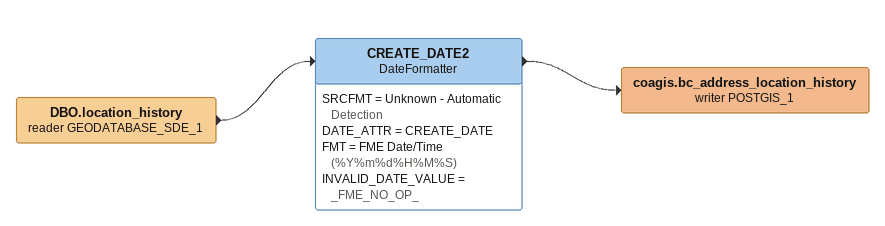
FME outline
DBO.location_history (reader GEODATABASE_SDE_1)
    -> CREATE_DATE2
CREATE_DATE2: DateFormatter
    SRCFMT = Unknown - Automatic Detection
    DATE_ATTR = CREATE_DATE
    FMT = FME Date/Time (%Y%m%d%H%M%S)
    INVALID_DATE_VALUE = _FME_NO_OP_
    -> coagis.bc_address_location_history (writer POSTGIS_1)
coagis.bc_address_location_history (writer POSTGIS_1)
